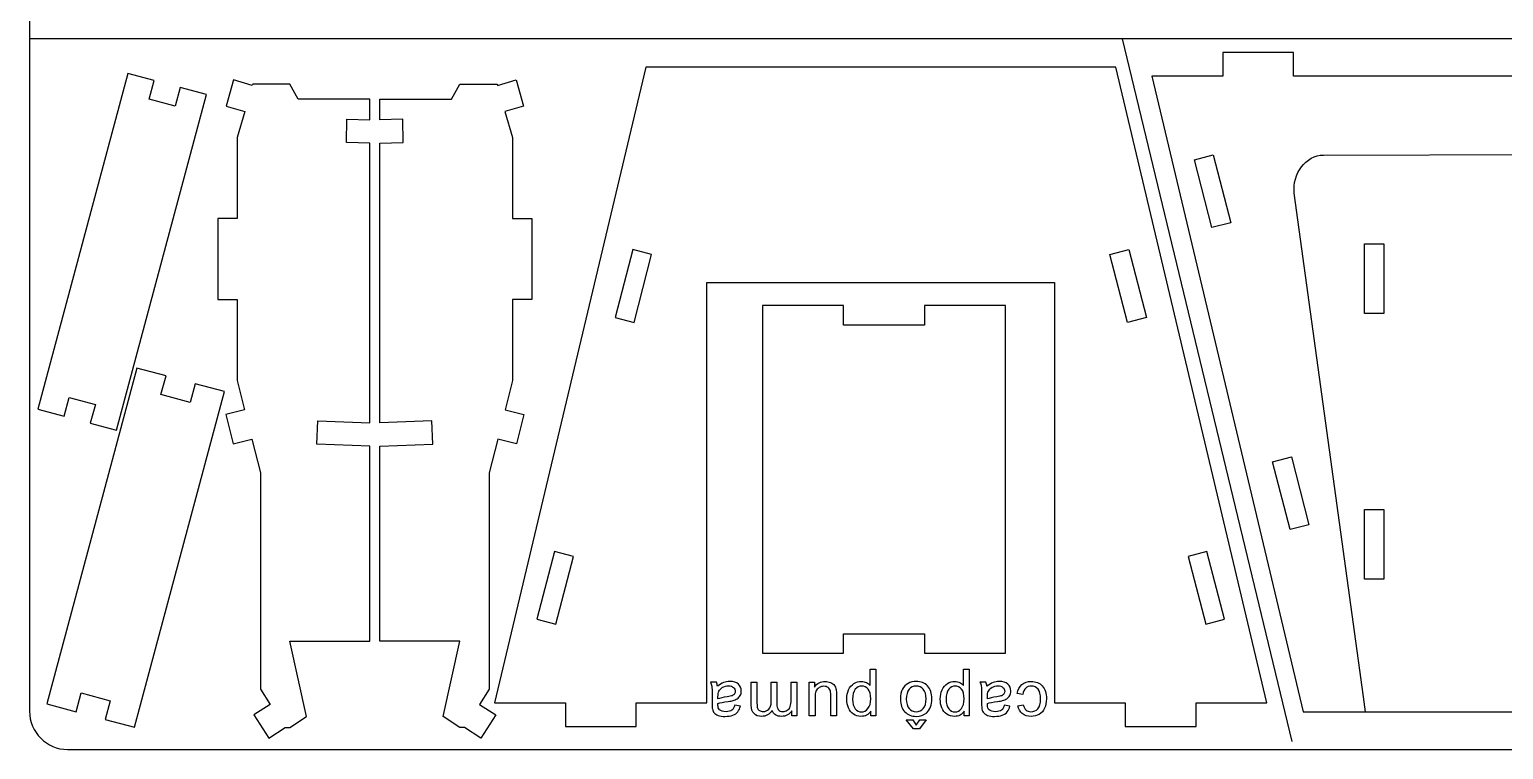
# Model space of a CAD drawing. Extents: x 460 to 1040, y 10 to 890.
# Drawn here: x 460 to 653.1, y 10 to 104.3 of the extents above; entities that cross this region are included whole.
import ezdxf

# ---------------------------------------------------------------- set-up
doc = ezdxf.new("R2010")
doc.units = 0
doc.layers.get('0').update_dxf_attribs({"linetype": 'CONTINUOUS'})

msp = doc.modelspace()

# ---------------------------------------------------------------- linework, layer by layer
at = {"color": 5}
for p, q in [((460, 444.9999), (460, 14.9998)), ((464.9999, 9.9998), (745, 9.9998))]:
    msp.add_line(p, q, dxfattribs=at)
at = {"color": 1}
for p, q in [((750, 103.0486), (460, 103.0486)), ((603.1406, 103.0486), (625.3656, 11.0645)), ((570.1347, 20.5083), (570.8798, 20.5083)), ((570.1347, 18.3648), (570.1347, 20.5083)), ((570.8798, 20.5083), (570.8798, 14.4292)), ((582.3753, 20.5083), (583.1204, 20.5083)), ((582.3753, 18.3648), (582.3753, 20.5083)), ((583.1204, 20.5083), (583.1204, 14.4292)), ((549.9836, 18.8234), (549.2046, 18.8234)), ((554.5604, 15.8107), (554.5604, 18.8234)), ((554.5604, 18.8234), (555.3055, 18.8234)), ((555.3055, 18.8234), (555.3055, 16.0576)), ((557.1682, 16.2735), (557.1682, 18.8234)), ((557.1682, 18.8234), (557.9133, 18.8234)), ((557.9133, 18.8234), (557.9133, 15.9715)), ((559.7759, 18.8234), (560.521, 18.8234)), ((559.7759, 16.5459), (559.7759, 18.8234)), ((560.521, 18.8234), (560.521, 14.4292)), ((562.1613, 18.8234), (562.8302, 18.8234)), ((562.1613, 14.4292), (562.1613, 18.8234)), ((562.8302, 18.8234), (562.8302, 18.1701)), ((585.2857, 18.8234), (584.5067, 18.8234)), ((549.4332, 16.9819), (549.4332, 15.9941)), ((550.1868, 16.6221), (550.191, 16.893)), ((553.1247, 15.6907), (552.3966, 15.7923)), ((562.9064, 16.7787), (562.9064, 14.4292)), ((564.9723, 14.4292), (564.9723, 16.8605)), ((565.7173, 17.1484), (565.7173, 14.4292)), ((584.7353, 16.9819), (584.7353, 15.9941)), ((585.4889, 16.6221), (585.4931, 16.893)), ((588.4268, 15.6907), (587.6987, 15.7923)), ((590.1335, 17.2147), (589.4054, 17.3163)), ((589.4731, 15.7246), (590.1928, 15.8347)), ((635.017, 14.9165), (634.7428, 16.9165)), ((559.8521, 14.4292), (559.8521, 15.0501)), ((560.521, 14.4292), (559.8521, 14.4292)), ((562.9064, 14.4292), (562.1613, 14.4292)), ((565.7173, 14.4292), (564.9723, 14.4292)), ((570.2025, 14.4292), (570.2025, 15.0063)), ((570.8798, 14.4292), (570.2025, 14.4292)), ((575.7989, 12.7274), (574.8549, 13.8873)), ((574.8549, 13.8873), (575.7016, 13.8873)), ((575.7016, 13.8873), (576.163, 13.1846)), ((576.163, 13.1846), (576.6244, 13.8873)), ((577.4711, 13.8873), (576.5863, 12.7274)), ((576.6244, 13.8873), (577.4711, 13.8873)), ((582.4431, 14.4292), (582.4431, 15.0063)), ((583.1204, 14.4292), (582.4431, 14.4292)), ((576.5863, 12.7274), (575.7989, 12.7274))]:
    msp.add_line(p, q, dxfattribs=at)
at = {"color": 3}
for p, q in [((625.5981, 101.2574), (616.3242, 101.2574)), ((616.3242, 101.2574), (616.3242, 98.1763)), ((625.5981, 98.1763), (625.5981, 101.2574)), ((472.898, 98.5453), (461.1145, 54.5683)), ((476.3263, 97.6267), (472.898, 98.5453)), ((540.7436, 99.3515), (520.933, 16.0985)), ((602.2962, 99.3517), (540.7436, 99.3515)), ((622.1072, 16.0987), (602.2962, 99.3517)), ((475.6664, 95.1639), (476.3263, 97.6267)), ((479.7546, 96.7081), (479.0947, 94.2453)), ((483.1829, 95.7895), (479.7546, 96.7081)), ((486.7441, 97.6777), (485.7597, 94.2677)), ((489.1938, 96.9705), (486.7441, 97.6777)), ((489.2389, 97.1265), (489.1938, 96.9705)), ((494.1188, 97.1263), (489.2389, 97.1265)), ((495.1928, 95.1804), (494.1188, 97.1263)), ((515.2926, 95.1806), (516.3666, 97.1264)), ((516.3666, 97.1264), (521.2465, 97.1267)), ((521.2465, 97.1267), (521.2916, 96.9706)), ((521.2916, 96.9706), (523.7413, 97.6779)), ((523.7413, 97.6779), (524.7257, 94.2679)), ((616.3242, 98.1763), (607.0502, 98.1763)), ((607.0502, 98.1763), (626.8573, 14.9165)), ((689.6769, 98.1763), (625.5981, 98.1763)), ((471.3994, 51.8125), (483.1829, 95.7895)), ((479.0947, 94.2453), (475.6664, 95.1639)), ((504.5807, 95.1799), (495.1928, 95.1804)), ((504.5806, 92.4771), (504.5807, 95.1799)), ((505.9047, 95.18), (515.2926, 95.1806)), ((505.9048, 92.4772), (505.9047, 95.18)), ((485.7597, 94.2677), (488.2094, 93.5605)), ((488.2094, 93.5605), (487.225, 90.1505)), ((524.7257, 94.2679), (522.276, 93.5606)), ((522.276, 93.5606), (523.2604, 90.1507)), ((501.52, 89.4796), (501.5828, 92.5386)), ((501.5828, 92.5386), (504.5806, 92.4771)), ((508.9026, 92.5387), (505.9048, 92.4772)), ((508.9654, 89.4797), (508.9026, 92.5387)), ((487.225, 90.1505), (487.2244, 79.5435)), ((504.5804, 89.4168), (501.52, 89.4796)), ((504.5784, 52.7845), (504.5804, 89.4168)), ((505.905, 89.4168), (508.9654, 89.4797)), ((505.9071, 52.7846), (505.905, 89.4168)), ((523.2604, 90.1507), (523.2611, 79.5437)), ((629.5132, 87.849), (685.1012, 87.9804)), ((634.7428, 16.9165), (625.6981, 82.8769)), ((484.6746, 79.5437), (484.674, 68.9367)), ((487.2244, 79.5435), (484.6746, 79.5437)), ((523.2611, 79.5437), (525.8108, 79.5438)), ((525.8108, 79.5438), (525.8115, 68.9369)), ((548.7542, 16.0986), (548.7541, 71.1706)), ((548.7541, 71.1706), (594.2859, 71.1706)), ((594.2859, 71.1706), (594.286, 16.0986)), ((484.674, 68.9367), (487.2238, 68.9366)), ((487.2238, 68.9366), (487.2233, 58.3296)), ((525.8115, 68.9369), (523.2617, 68.9367)), ((523.2617, 68.9367), (523.2623, 58.3297)), ((566.6424, 68.1289), (556.0354, 68.1289)), ((556.0354, 68.1289), (556.0355, 22.6005)), ((566.6424, 65.5792), (566.6424, 68.1289)), ((587.8564, 68.1289), (577.2494, 68.1289)), ((577.2494, 68.1289), (577.2494, 65.5792)), ((587.8564, 22.6006), (587.8564, 68.1289)), ((577.2494, 65.5792), (566.6424, 65.5792)), ((474.0637, 59.9566), (462.2801, 15.9796)), ((477.8866, 58.9323), (474.0637, 59.9566)), ((477.2267, 56.4694), (477.8866, 58.9323)), ((487.2233, 58.3296), (488.183, 54.4899)), ((523.2623, 58.3297), (522.3026, 54.4901)), ((464.5428, 53.6497), (465.2027, 56.1126)), ((465.2027, 56.1126), (468.631, 55.1939)), ((473.7489, 12.9066), (485.5324, 56.8836)), ((481.0496, 55.4451), (477.2267, 56.4694)), ((481.7095, 57.9079), (481.0496, 55.4451)), ((485.5324, 56.8836), (481.7095, 57.9079)), ((461.1145, 54.5683), (464.5428, 53.6497)), ((468.631, 55.1939), (467.9711, 52.7311)), ((488.183, 54.4899), (485.7103, 53.8676)), ((522.3026, 54.4901), (524.7752, 53.8678)), ((467.9711, 52.7311), (471.3994, 51.8125)), ((485.7103, 53.8676), (486.6762, 50.0295)), ((497.6489, 49.9654), (497.7642, 53.023)), ((497.7642, 53.023), (504.5784, 52.7845)), ((512.7214, 53.0231), (505.9071, 52.7846)), ((512.8366, 49.9655), (512.7214, 53.0231)), ((524.7752, 53.8678), (523.8093, 50.0297)), ((486.6762, 50.0295), (489.1489, 50.6518)), ((489.1489, 50.6518), (490.2781, 46.213)), ((521.3367, 50.6519), (520.2075, 46.2132)), ((523.8093, 50.0297), (521.3367, 50.6519)), ((504.5783, 49.7041), (497.6489, 49.9654)), ((504.577, 24.19), (504.5783, 49.7041)), ((505.9073, 49.7042), (512.8366, 49.9655)), ((505.9087, 24.1901), (505.9073, 49.7042)), ((490.2781, 46.213), (490.2555, 17.91)), ((520.2075, 46.2132), (520.2301, 17.9101)), ((566.6425, 25.1503), (577.2495, 25.1503)), ((566.6425, 22.6006), (566.6425, 25.1503)), ((577.2495, 25.1503), (577.2495, 22.6006)), ((496.303, 14.3314), (494.1149, 24.1906)), ((494.1149, 24.1906), (504.577, 24.19)), ((516.3708, 24.1907), (505.9087, 24.1901)), ((514.1827, 14.3316), (516.3708, 24.1907)), ((556.0355, 22.6005), (566.6425, 22.6006)), ((577.2495, 22.6006), (587.8564, 22.6006)), ((466.1031, 14.9553), (466.763, 17.4181)), ((466.763, 17.4181), (470.5859, 16.3938)), ((490.2555, 17.91), (491.5418, 15.9044)), ((520.2301, 17.9101), (518.9439, 15.9046)), ((462.2801, 15.9796), (466.1031, 14.9553)), ((470.5859, 16.3938), (469.926, 13.9309)), ((491.5418, 15.9044), (489.3955, 14.5279)), ((518.9439, 15.9046), (521.0901, 14.5281)), ((520.933, 16.0985), (530.2134, 16.0985)), ((530.2134, 16.0985), (530.2134, 13.0184)), ((539.4838, 16.0985), (548.7542, 16.0986)), ((539.4838, 13.0184), (539.4838, 16.0985)), ((594.286, 16.0986), (603.5564, 16.0987)), ((603.5564, 16.0987), (603.5564, 13.0186)), ((612.8368, 13.0186), (612.8368, 16.0987)), ((612.8368, 16.0987), (622.1072, 16.0987)), ((469.926, 13.9309), (473.7489, 12.9066)), ((489.3955, 14.5279), (491.3425, 11.4922)), ((494.1143, 12.8687), (496.303, 14.3314)), ((516.3714, 12.8688), (514.1827, 14.3316)), ((521.0901, 14.5281), (519.1432, 11.4923)), ((626.8573, 14.9165), (635.017, 14.9165)), ((635.017, 14.9165), (680.258, 14.9165)), ((491.3425, 11.4922), (493.4888, 12.8687)), ((493.4888, 12.8687), (494.1143, 12.8687)), ((516.9969, 12.8688), (516.3714, 12.8688)), ((519.1432, 11.4923), (516.9969, 12.8688)), ((530.2134, 13.0184), (539.4838, 13.0184)), ((603.5564, 13.0186), (612.8368, 13.0186))]:
    msp.add_line(p, q, dxfattribs=at)
at = {"color": 7}
for p, q in [((612.5992, 87.229), (615.0676, 87.8686)), ((614.9021, 78.3411), (612.5992, 87.229)), ((615.0676, 87.8686), (617.3706, 78.9809)), ((617.3706, 78.9809), (614.9021, 78.3411)), ((539.0337, 75.4707), (536.7336, 66.5804)), ((541.5038, 74.8307), (539.0337, 75.4707)), ((601.5362, 74.8208), (604.0064, 75.4709)), ((604.0064, 75.4709), (606.3164, 66.5806)), ((634.8713, 67.0948), (634.8711, 76.2211)), ((634.8711, 76.2211), (637.4212, 76.2202)), ((637.4212, 76.2202), (637.4212, 67.0948)), ((539.2037, 65.9403), (541.5038, 74.8307)), ((603.8463, 65.9405), (601.5362, 74.8208)), ((536.7336, 66.5804), (539.2037, 65.9403)), ((606.3164, 66.5806), (603.8463, 65.9405)), ((637.4212, 67.0948), (634.8713, 67.0948)), ((622.8452, 47.689), (625.3135, 48.3286)), ((625.3135, 48.3286), (627.6166, 39.4409)), ((625.1482, 38.801), (622.8452, 47.689)), ((634.8721, 32.3112), (634.8719, 41.437)), ((634.8719, 41.437), (637.422, 41.4364)), ((637.422, 41.4364), (637.422, 32.3112)), ((627.6166, 39.4409), (625.1482, 38.801)), ((528.7934, 35.9293), (526.4832, 27.0489)), ((531.2534, 35.2893), (528.7934, 35.9293)), ((528.9533, 26.4089), (531.2534, 35.2893)), ((614.2568, 35.9295), (611.7867, 35.2895)), ((611.7867, 35.2895), (614.0869, 26.3991)), ((616.5569, 27.0491), (614.2568, 35.9295)), ((637.422, 32.3112), (634.8721, 32.3112)), ((526.4832, 27.0489), (528.9533, 26.4089)), ((614.0869, 26.3991), (616.5569, 27.0491))]:
    msp.add_line(p, q, dxfattribs=at)
at = {"color": 3}
msp.add_open_spline([(625.6981, 82.8769), (625.3574, 85.3616), (627.2589, 87.8437), (629.5132, 87.849)], degree=3, dxfattribs=at)
at = {"color": 1}
for points in [[(549.2046, 18.8234), (549.2949, 18.6541), (549.357, 18.4777), (549.3867, 18.2928)], [(549.3867, 18.2928), (549.4177, 18.108), (549.4332, 17.6719), (549.4332, 16.9819)], [(550.1275, 18.2731), (550.1063, 18.4833), (550.0583, 18.6668), (549.9836, 18.8234)], [(550.9262, 18.7712), (550.6708, 18.6738), (550.4041, 18.5087), (550.1275, 18.2731)], [(550.191, 16.893), (550.191, 17.219), (550.2305, 17.4659), (550.3109, 17.6338)], [(550.3109, 17.6338), (550.4154, 17.8497), (550.5805, 18.0205), (550.8034, 18.1447)], [(550.8034, 18.1447), (551.0278, 18.2702), (551.2832, 18.3323), (551.5696, 18.3323)], [(551.7489, 18.9165), (551.4553, 18.9165), (551.1816, 18.8686), (550.9262, 18.7712)], [(551.5696, 18.3323), (551.8589, 18.3323), (552.0791, 18.266), (552.2301, 18.1348)], [(552.8622, 18.5638), (552.6026, 18.7994), (552.2315, 18.9165), (551.7489, 18.9165)], [(552.2301, 18.1348), (552.381, 18.0035), (552.4558, 17.8384), (552.4558, 17.6423)], [(552.4558, 17.6423), (552.4558, 17.5125), (552.4206, 17.3953), (552.3514, 17.2895)], [(553.2517, 17.6635), (553.2517, 18.0289), (553.1219, 18.3295), (552.8622, 18.5638)], [(553.1049, 17.075), (553.2023, 17.2528), (553.2517, 17.449), (553.2517, 17.6635)], [(562.8302, 18.1701), (563.1717, 18.6682), (563.6345, 18.9165), (564.2201, 18.9165)], [(563.0277, 17.6352), (562.9473, 17.4391), (562.9064, 17.1526), (562.9064, 16.7787)], [(563.4426, 18.1023), (563.2479, 17.988), (563.1096, 17.8314), (563.0277, 17.6352)], [(564.0691, 18.2731), (563.8462, 18.2731), (563.6373, 18.2166), (563.4426, 18.1023)], [(564.6294, 18.1051), (564.4784, 18.2166), (564.2921, 18.2731), (564.0691, 18.2731)], [(564.2201, 18.9165), (564.4784, 18.9165), (564.7197, 18.8671), (564.944, 18.7684)], [(564.9271, 17.6451), (564.8805, 17.8413), (564.7818, 17.9937), (564.6294, 18.1051)], [(564.9723, 16.8605), (564.9723, 17.2486), (564.9567, 17.5111), (564.9271, 17.6451)], [(564.944, 18.7684), (565.1684, 18.6682), (565.3349, 18.544), (565.4436, 18.3944)], [(565.4436, 18.3944), (565.5522, 18.2434), (565.6284, 18.06), (565.6722, 17.8427)], [(565.6722, 17.8427), (565.7018, 17.6959), (565.7173, 17.4645), (565.7173, 17.1484)], [(567.0698, 16.5938), (567.0698, 17.0412), (567.1502, 17.4447), (567.3111, 17.8046)], [(567.3111, 17.8046), (567.472, 18.163), (567.7062, 18.4382), (568.0138, 18.6301)], [(568.1846, 17.8878), (567.9489, 17.6084), (567.8318, 17.1766), (567.8318, 16.591)], [(568.0138, 18.6301), (568.32, 18.8206), (568.6432, 18.9165), (568.9818, 18.9165)], [(569.0312, 18.3069), (568.701, 18.3069), (568.4188, 18.1672), (568.1846, 17.8878)], [(568.9818, 18.9165), (569.2302, 18.9165), (569.4532, 18.8643), (569.6493, 18.7599)], [(569.861, 17.9019), (569.6324, 18.1715), (569.3558, 18.3069), (569.0312, 18.3069)], [(569.6493, 18.7599), (569.8469, 18.6555), (570.0077, 18.5242), (570.1347, 18.3648)], [(570.2025, 16.6531), (570.2025, 17.2161), (570.0882, 17.6324), (569.861, 17.9019)], [(574.3596, 17.8949), (574.1902, 17.5717), (574.1056, 17.1286), (574.1056, 16.5642)], [(575.1004, 18.6484), (574.7759, 18.4692), (574.5289, 18.218), (574.3596, 17.8949)], [(575.2359, 17.8864), (574.9904, 17.6056), (574.8676, 17.178), (574.8676, 16.6037)], [(576.1602, 18.9165), (575.7778, 18.9165), (575.4236, 18.8276), (575.1004, 18.6484)], [(576.1602, 18.3069), (575.7905, 18.3069), (575.4828, 18.1672), (575.2359, 17.8864)], [(577.6517, 18.3267), (577.2721, 18.7204), (576.7754, 18.9165), (576.1602, 18.9165)], [(577.0901, 17.8878), (576.8431, 18.1672), (576.5341, 18.3069), (576.1602, 18.3069)], [(577.4584, 16.6277), (577.4584, 17.1893), (577.3356, 17.6098), (577.0901, 17.8878)], [(578.2204, 16.6263), (578.2204, 17.3657), (578.0313, 17.933), (577.6517, 18.3267)], [(579.3104, 16.5938), (579.3104, 17.0412), (579.3908, 17.4447), (579.5517, 17.8046)], [(579.5517, 17.8046), (579.7126, 18.163), (579.9468, 18.4382), (580.2544, 18.6301)], [(580.4252, 17.8878), (580.1895, 17.6084), (580.0724, 17.1766), (580.0724, 16.591)], [(580.2544, 18.6301), (580.5606, 18.8206), (580.8838, 18.9165), (581.2224, 18.9165)], [(581.2718, 18.3069), (580.9416, 18.3069), (580.6594, 18.1672), (580.4252, 17.8878)], [(581.2224, 18.9165), (581.4708, 18.9165), (581.6938, 18.8643), (581.8899, 18.7599)], [(582.1016, 17.9019), (581.873, 18.1715), (581.5964, 18.3069), (581.2718, 18.3069)], [(581.8899, 18.7599), (582.0875, 18.6555), (582.2483, 18.5242), (582.3753, 18.3648)], [(582.4431, 16.6531), (582.4431, 17.2161), (582.3288, 17.6324), (582.1016, 17.9019)], [(584.5067, 18.8234), (584.597, 18.6541), (584.6591, 18.4777), (584.6888, 18.2928)], [(584.6888, 18.2928), (584.7198, 18.108), (584.7353, 17.6719), (584.7353, 16.9819)], [(585.4296, 18.2731), (585.4084, 18.4833), (585.3604, 18.6668), (585.2857, 18.8234)], [(586.2283, 18.7712), (585.9729, 18.6738), (585.7062, 18.5087), (585.4296, 18.2731)], [(585.4931, 16.893), (585.4931, 17.219), (585.5326, 17.4659), (585.613, 17.6338)], [(585.613, 17.6338), (585.7175, 17.8497), (585.8826, 18.0205), (586.1055, 18.1447)], [(586.1055, 18.1447), (586.3299, 18.2702), (586.5853, 18.3323), (586.8717, 18.3323)], [(587.051, 18.9165), (586.7574, 18.9165), (586.4837, 18.8686), (586.2283, 18.7712)], [(586.8717, 18.3323), (587.161, 18.3323), (587.3812, 18.266), (587.5322, 18.1348)], [(588.1643, 18.5638), (587.9047, 18.7994), (587.5336, 18.9165), (587.051, 18.9165)], [(587.5322, 18.1348), (587.6831, 18.0035), (587.7579, 17.8384), (587.7579, 17.6423)], [(587.7579, 17.6423), (587.7579, 17.5125), (587.7227, 17.3953), (587.6535, 17.2895)], [(588.5538, 17.6635), (588.5538, 18.0289), (588.424, 18.3295), (588.1643, 18.5638)], [(588.407, 17.075), (588.5044, 17.2528), (588.5538, 17.449), (588.5538, 17.6635)], [(589.4054, 17.3163), (589.4858, 17.8173), (589.689, 18.2082), (590.0178, 18.4918)], [(590.0178, 18.4918), (590.3466, 18.7754), (590.7516, 18.9165), (591.2299, 18.9165)], [(590.506, 18.0388), (590.3099, 17.861), (590.1857, 17.5859), (590.1335, 17.2147)], [(591.2384, 18.3069), (590.9449, 18.3069), (590.7008, 18.218), (590.506, 18.0388)], [(591.2299, 18.9165), (591.8296, 18.9165), (592.3123, 18.7204), (592.6763, 18.3281)], [(592.1232, 17.9062), (591.896, 18.1729), (591.601, 18.3069), (591.2384, 18.3069)], [(592.4618, 16.6221), (592.4618, 17.2119), (592.3489, 17.6395), (592.1232, 17.9062)], [(592.6763, 18.3281), (593.0418, 17.9358), (593.2238, 17.3742), (593.2238, 16.6432)], [(549.4332, 15.9941), (549.4332, 15.6653), (549.4459, 15.4367), (549.4699, 15.3097)], [(551.406, 16.9015), (550.8641, 16.8253), (550.4577, 16.7321), (550.1868, 16.6221)], [(550.1868, 15.8445), (550.1868, 15.8713), (550.1882, 15.9363), (550.191, 16.0379)], [(550.3984, 15.2053), (550.2573, 15.3295), (550.1868, 15.5426), (550.1868, 15.8445)], [(550.191, 16.0379), (550.4746, 16.1366), (550.9191, 16.2227), (551.5203, 16.2933)], [(552.0579, 17.0496), (551.9309, 16.9946), (551.7136, 16.9452), (551.406, 16.9015)], [(551.5203, 16.2933), (551.8152, 16.33), (552.0367, 16.3666), (552.1835, 16.4047)], [(552.3966, 15.7923), (552.3161, 15.4791), (552.1934, 15.2617), (552.0254, 15.139)], [(552.3514, 17.2895), (552.2823, 17.1851), (552.1849, 17.1047), (552.0579, 17.0496)], [(552.1835, 16.4047), (552.3825, 16.4598), (552.5603, 16.5416), (552.7197, 16.6489)], [(552.7197, 16.6489), (552.8778, 16.7561), (553.0062, 16.8972), (553.1049, 17.075)], [(552.7973, 14.9344), (552.9497, 15.1263), (553.0584, 15.3789), (553.1247, 15.6907)], [(554.9146, 14.6973), (554.679, 14.9386), (554.5604, 15.3097), (554.5604, 15.8107)], [(555.3055, 16.0576), (555.3055, 15.7613), (555.3309, 15.5468), (555.3789, 15.4156)], [(556.862, 15.2871), (557.0666, 15.4932), (557.1682, 15.822), (557.1682, 16.2735)], [(557.9133, 15.9715), (557.9133, 15.6413), (557.9739, 15.393), (558.0953, 15.2279)], [(559.2707, 15.1446), (559.4485, 15.2547), (559.577, 15.4156), (559.6574, 15.6286)], [(559.6574, 15.6286), (559.7364, 15.8403), (559.7759, 16.1465), (559.7759, 16.5459)], [(567.2885, 15.4395), (567.1432, 15.7909), (567.0698, 16.1747), (567.0698, 16.5938)], [(567.8318, 16.591), (567.8318, 16.0322), (567.9461, 15.6145), (568.1761, 15.3365)], [(569.837, 15.3633), (570.0811, 15.6597), (570.2025, 16.0887), (570.2025, 16.6531)], [(574.1056, 16.5642), (574.1056, 15.8685), (574.2975, 15.3224), (574.6799, 14.9287)], [(574.8676, 16.6037), (574.8676, 16.0618), (574.9918, 15.6512), (575.2387, 15.3732)], [(577.0901, 15.3704), (577.3356, 15.6484), (577.4584, 16.0675), (577.4584, 16.6277)], [(577.5417, 14.8229), (577.9946, 15.2138), (578.2204, 15.8149), (578.2204, 16.6263)], [(579.5291, 15.4395), (579.3838, 15.7909), (579.3104, 16.1747), (579.3104, 16.5938)], [(580.0724, 16.591), (580.0724, 16.0322), (580.1867, 15.6145), (580.4167, 15.3365)], [(582.0776, 15.3633), (582.3217, 15.6597), (582.4431, 16.0887), (582.4431, 16.6531)], [(584.7353, 15.9941), (584.7353, 15.6653), (584.748, 15.4367), (584.772, 15.3097)], [(586.7081, 16.9015), (586.1662, 16.8253), (585.7598, 16.7321), (585.4889, 16.6221)], [(585.4889, 15.8445), (585.4889, 15.8713), (585.4903, 15.9363), (585.4931, 16.0379)], [(585.7005, 15.2053), (585.5594, 15.3295), (585.4889, 15.5426), (585.4889, 15.8445)], [(585.4931, 16.0379), (585.7767, 16.1366), (586.2212, 16.2227), (586.8224, 16.2933)], [(587.36, 17.0496), (587.233, 16.9946), (587.0157, 16.9452), (586.7081, 16.9015)], [(586.8224, 16.2933), (587.1173, 16.33), (587.3388, 16.3666), (587.4856, 16.4047)], [(587.6987, 15.7923), (587.6182, 15.4791), (587.4955, 15.2617), (587.3275, 15.139)], [(587.6535, 17.2895), (587.5844, 17.1851), (587.487, 17.1047), (587.36, 17.0496)], [(587.4856, 16.4047), (587.6846, 16.4598), (587.8624, 16.5416), (588.0218, 16.6489)], [(588.0218, 16.6489), (588.1799, 16.7561), (588.3083, 16.8972), (588.407, 17.075)], [(588.0994, 14.9344), (588.2518, 15.1263), (588.3605, 15.3789), (588.4268, 15.6907)], [(590.0559, 14.6973), (589.7525, 14.9386), (589.5578, 15.2815), (589.4731, 15.7246)], [(590.1928, 15.8347), (590.2619, 15.5397), (590.3833, 15.3182), (590.5596, 15.1686)], [(592.1105, 15.3478), (592.3447, 15.6173), (592.4618, 16.0407), (592.4618, 16.6221)], [(593.2238, 16.6432), (593.2238, 16.1691), (593.1448, 15.7556), (592.9882, 15.4)], [(549.4699, 15.3097), (549.5151, 15.1051), (549.5927, 14.9358), (549.7027, 14.8017)], [(549.7027, 14.8017), (549.8128, 14.6677), (549.9864, 14.5576), (550.2206, 14.4687)], [(550.2206, 14.4687), (550.4563, 14.3798), (550.7625, 14.336), (551.1378, 14.336)], [(551.2479, 14.9541), (550.8726, 14.9541), (550.5889, 15.0374), (550.3984, 15.2053)], [(551.1378, 14.336), (551.516, 14.336), (551.8505, 14.3883), (552.1369, 14.4913)], [(552.0254, 15.139), (551.8589, 15.0162), (551.5993, 14.9541), (551.2479, 14.9541)], [(552.1369, 14.4913), (552.4248, 14.5957), (552.6449, 14.7425), (552.7973, 14.9344)], [(555.9236, 14.336), (555.4861, 14.336), (555.1489, 14.456), (554.9146, 14.6973)], [(555.3789, 15.4156), (555.4269, 15.2843), (555.5144, 15.1799), (555.6428, 15.0995)], [(555.6428, 15.0995), (555.7698, 15.019), (555.9193, 14.9795), (556.0901, 14.9795)], [(557.2853, 15.1037), (556.9354, 14.5915), (556.4824, 14.336), (555.9236, 14.336)], [(556.0901, 14.9795), (556.4005, 14.9795), (556.6574, 15.0825), (556.862, 15.2871)], [(557.7242, 14.5378), (557.5167, 14.6733), (557.37, 14.861), (557.2853, 15.1037)], [(558.5229, 14.336), (558.1983, 14.336), (557.9316, 14.4038), (557.7242, 14.5378)], [(558.0953, 15.2279), (558.2166, 15.0628), (558.4156, 14.9795), (558.6908, 14.9795)], [(559.3032, 14.5322), (559.0746, 14.401), (558.815, 14.336), (558.5229, 14.336)], [(558.6908, 14.9795), (558.8996, 14.9795), (559.0929, 15.0346), (559.2707, 15.1446)], [(559.8521, 15.0501), (559.7153, 14.8356), (559.5318, 14.662), (559.3032, 14.5322)], [(567.9376, 14.6253), (567.6512, 14.8172), (567.4353, 15.0896), (567.2885, 15.4395)], [(568.9296, 14.336), (568.5543, 14.336), (568.2241, 14.432), (567.9376, 14.6253)], [(568.1761, 15.3365), (568.4061, 15.0585), (568.6799, 14.9203), (568.9988, 14.9203)], [(569.6606, 14.504), (569.4602, 14.3925), (569.2161, 14.336), (568.9296, 14.336)], [(568.9988, 14.9203), (569.3149, 14.9203), (569.5943, 15.0684), (569.837, 15.3633)], [(570.2025, 15.0063), (570.043, 14.7834), (569.8624, 14.6155), (569.6606, 14.504)], [(574.6799, 14.9287), (575.0637, 14.5336), (575.5576, 14.336), (576.1602, 14.336)], [(575.2387, 15.3732), (575.4857, 15.0938), (575.7933, 14.9541), (576.1602, 14.9541)], [(576.1602, 14.9541), (576.5341, 14.9541), (576.8431, 15.0924), (577.0901, 15.3704)], [(576.1602, 14.336), (576.7034, 14.336), (577.1649, 14.4983), (577.5417, 14.8229)], [(580.1782, 14.6253), (579.8918, 14.8172), (579.6759, 15.0896), (579.5291, 15.4395)], [(581.1702, 14.336), (580.7949, 14.336), (580.4647, 14.432), (580.1782, 14.6253)], [(580.4167, 15.3365), (580.6467, 15.0585), (580.9205, 14.9203), (581.2394, 14.9203)], [(581.9012, 14.504), (581.7008, 14.3925), (581.4567, 14.336), (581.1702, 14.336)], [(581.2394, 14.9203), (581.5555, 14.9203), (581.8349, 15.0684), (582.0776, 15.3633)], [(582.4431, 15.0063), (582.2836, 14.7834), (582.103, 14.6155), (581.9012, 14.504)], [(584.772, 15.3097), (584.8172, 15.1051), (584.8948, 14.9358), (585.0048, 14.8017)], [(585.0048, 14.8017), (585.1149, 14.6677), (585.2885, 14.5576), (585.5227, 14.4687)], [(585.5227, 14.4687), (585.7584, 14.3798), (586.0646, 14.336), (586.4399, 14.336)], [(586.55, 14.9541), (586.1747, 14.9541), (585.891, 15.0374), (585.7005, 15.2053)], [(586.4399, 14.336), (586.8181, 14.336), (587.1526, 14.3883), (587.439, 14.4913)], [(587.3275, 15.139), (587.161, 15.0162), (586.9014, 14.9541), (586.55, 14.9541)], [(587.439, 14.4913), (587.7269, 14.5957), (587.947, 14.7425), (588.0994, 14.9344)], [(591.2243, 14.336), (590.7487, 14.336), (590.3579, 14.456), (590.0559, 14.6973)], [(590.5596, 15.1686), (590.7346, 15.0204), (590.9463, 14.9457), (591.1946, 14.9457)], [(591.1946, 14.9457), (591.57, 14.9457), (591.8748, 15.0797), (592.1105, 15.3478)], [(592.2713, 14.6028), (591.951, 14.4249), (591.6025, 14.336), (591.2243, 14.336)], [(592.9882, 15.4), (592.8315, 15.0458), (592.5931, 14.7791), (592.2713, 14.6028)]]:
    msp.add_open_spline(points, degree=3, dxfattribs=at)
at = {"color": 5}
msp.add_open_spline([(460, 14.9998), (460, 12.2498), (462.25, 9.9998), (464.9999, 9.9998)], degree=3, dxfattribs=at)

doc.saveas('drawing.dxf')
